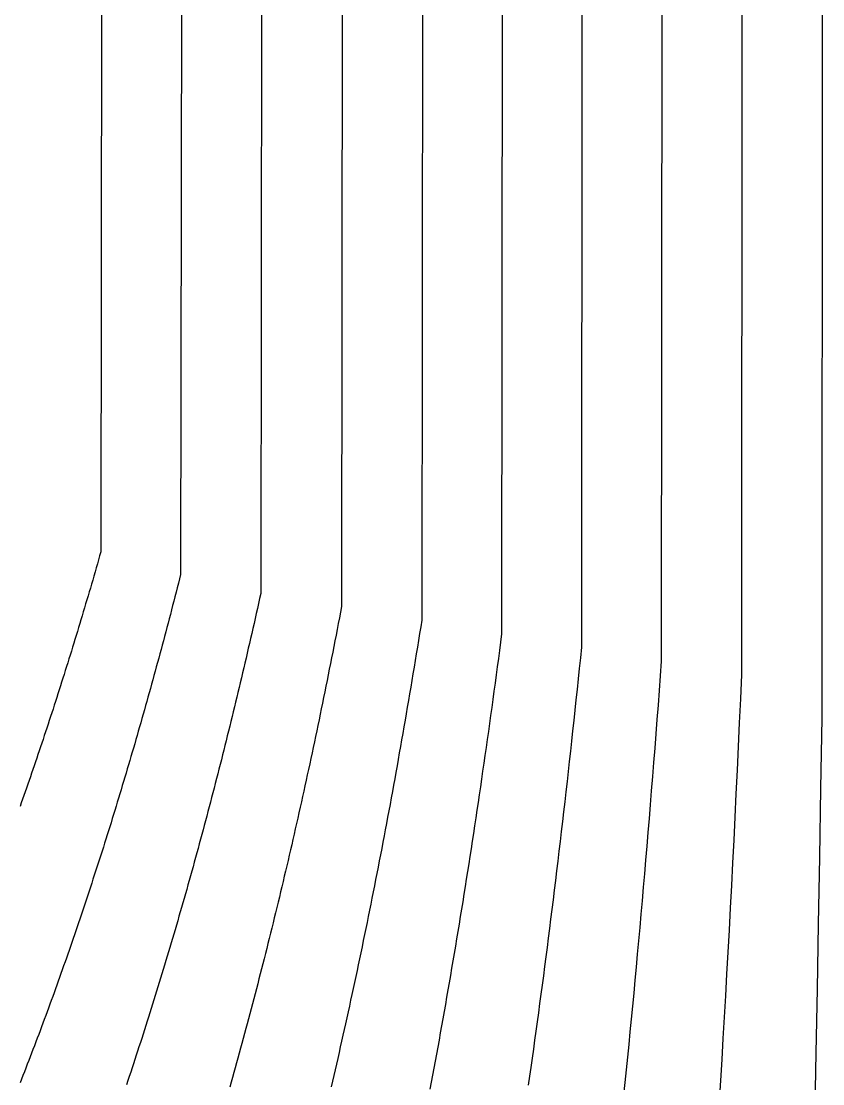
# Model space of a CAD drawing. Extents: x 2 to 198, y 3 to 170.
# Drawn here: x 166.79 to 197.94, y 91.27 to 132.56 of the extents above; entities that cross this region are included whole.
import ezdxf

# ---------------------------------------------------------------- set-up
doc = ezdxf.new("R2010")
doc.units = 0
doc.layers.add('MyLines', color=7, linetype='Continuous')

msp = doc.modelspace()

# ---------------------------------------------------------------- linework, layer by layer
at = {"layer": 'MyLines'}
for p, q in [((197.938, 169.5), (197.896, 105.479)), ((194.82, 166.4), (194.779, 107.178)), ((191.704, 163.3), (191.662, 107.692)), ((188.601, 160.2), (188.559, 108.23)), ((185.5, 157.1), (185.458, 108.751)), ((182.398, 154), (182.355, 109.291)), ((179.283, 150.9), (179.24, 109.823)), ((176.141, 147.8), (176.098, 110.327)), ((173.028, 144.7), (172.984, 111.066)), ((169.926, 141.6), (169.881, 111.94)), ((169.881, 111.94), (169.836, 111.783)), ((169.792, 111.627), (169.746, 111.47)), ((169.836, 111.783), (169.792, 111.627)), ((169.656, 111.158), (169.611, 111.002)), ((169.701, 111.314), (169.656, 111.158)), ((169.746, 111.47), (169.701, 111.314)), ((169.52, 110.691), (169.475, 110.536)), ((169.566, 110.847), (169.52, 110.691)), ((169.611, 111.002), (169.566, 110.847)), ((172.895, 110.718), (172.851, 110.545)), ((172.939, 110.892), (172.895, 110.718)), ((172.984, 111.066), (172.939, 110.892)), ((169.429, 110.381), (169.383, 110.227)), ((169.475, 110.536), (169.429, 110.381)), ((172.806, 110.372), (172.762, 110.199)), ((172.851, 110.545), (172.806, 110.372)), ((176.098, 110.327), (176.054, 110.132)), ((169.292, 109.918), (169.246, 109.764)), ((169.338, 110.072), (169.292, 109.918)), ((169.383, 110.227), (169.338, 110.072)), ((172.672, 109.854), (172.628, 109.682)), ((172.717, 110.026), (172.672, 109.854)), ((172.762, 110.199), (172.717, 110.026)), ((176.011, 109.936), (175.967, 109.741)), ((176.054, 110.132), (176.011, 109.936)), ((169.154, 109.456), (169.108, 109.303)), ((169.2, 109.61), (169.154, 109.456)), ((169.246, 109.764), (169.2, 109.61)), ((172.583, 109.51), (172.538, 109.339)), ((172.628, 109.682), (172.583, 109.51)), ((175.923, 109.546), (175.879, 109.352)), ((175.967, 109.741), (175.923, 109.546)), ((179.197, 109.599), (179.154, 109.374)), ((179.24, 109.823), (179.197, 109.599)), ((169.062, 109.15), (169.015, 108.997)), ((169.108, 109.303), (169.062, 109.15)), ((172.493, 109.167), (172.448, 108.996)), ((172.538, 109.339), (172.493, 109.167)), ((175.835, 109.158), (175.791, 108.964)), ((175.879, 109.352), (175.835, 109.158)), ((179.111, 109.15), (179.067, 108.927)), ((179.154, 109.374), (179.111, 109.15)), ((182.313, 109.027), (182.27, 108.763)), ((182.355, 109.291), (182.313, 109.027)), ((168.922, 108.691), (168.876, 108.539)), ((168.969, 108.844), (168.922, 108.691)), ((169.015, 108.997), (168.969, 108.844)), ((172.357, 108.655), (172.312, 108.485)), ((172.403, 108.826), (172.357, 108.655)), ((172.448, 108.996), (172.403, 108.826)), ((175.747, 108.771), (175.702, 108.578)), ((175.791, 108.964), (175.747, 108.771)), ((179.024, 108.704), (178.98, 108.481)), ((179.067, 108.927), (179.024, 108.704)), ((182.27, 108.763), (182.227, 108.5)), ((185.458, 108.751), (185.415, 108.43)), ((168.782, 108.235), (168.736, 108.083)), ((168.829, 108.387), (168.782, 108.235)), ((168.876, 108.539), (168.829, 108.387)), ((172.266, 108.315), (172.221, 108.145)), ((172.312, 108.485), (172.266, 108.315)), ((175.658, 108.385), (175.614, 108.193)), ((175.702, 108.578), (175.658, 108.385)), ((178.937, 108.259), (178.893, 108.038)), ((178.98, 108.481), (178.937, 108.259)), ((182.184, 108.238), (182.141, 107.976)), ((182.227, 108.5), (182.184, 108.238)), ((185.415, 108.43), (185.373, 108.11)), ((188.559, 108.23), (188.517, 107.819)), ((168.689, 107.932), (168.642, 107.781)), ((168.736, 108.083), (168.689, 107.932)), ((172.13, 107.807), (172.084, 107.638)), ((172.175, 107.976), (172.13, 107.807)), ((172.221, 108.145), (172.175, 107.976)), ((175.524, 107.809), (175.48, 107.618)), ((175.569, 108.001), (175.524, 107.809)), ((175.614, 108.193), (175.569, 108.001)), ((178.849, 107.817), (178.805, 107.596)), ((178.893, 108.038), (178.849, 107.817)), ((182.141, 107.976), (182.098, 107.715)), ((185.331, 107.79), (185.288, 107.472)), ((185.373, 108.11), (185.331, 107.79)), ((188.517, 107.819), (188.475, 107.41)), ((168.547, 107.479), (168.5, 107.328)), ((168.595, 107.63), (168.547, 107.479)), ((168.642, 107.781), (168.595, 107.63)), ((172.038, 107.47), (171.992, 107.301)), ((172.084, 107.638), (172.038, 107.47)), ((175.435, 107.427), (175.39, 107.236)), ((175.48, 107.618), (175.435, 107.427)), ((178.761, 107.376), (178.717, 107.156)), ((178.805, 107.596), (178.761, 107.376)), ((182.055, 107.455), (182.011, 107.195)), ((182.098, 107.715), (182.055, 107.455)), ((185.288, 107.472), (185.245, 107.155)), ((188.475, 107.41), (188.432, 107.002)), ((191.662, 107.692), (191.62, 107.121)), ((168.405, 107.027), (168.358, 106.877)), ((168.453, 107.178), (168.405, 107.027)), ((168.5, 107.328), (168.453, 107.178)), ((171.9, 106.965), (171.854, 106.798)), ((171.946, 107.133), (171.9, 106.965)), ((171.992, 107.301), (171.946, 107.133)), ((175.345, 107.046), (175.3, 106.856)), ((175.39, 107.236), (175.345, 107.046)), ((178.717, 107.156), (178.673, 106.936)), ((182.011, 107.195), (181.968, 106.936)), ((185.245, 107.155), (185.202, 106.838)), ((188.432, 107.002), (188.39, 106.596)), ((191.62, 107.121), (191.578, 106.552)), ((194.779, 107.178), (194.737, 106.233)), ((168.263, 106.578), (168.215, 106.429)), ((168.31, 106.728), (168.263, 106.578)), ((168.358, 106.877), (168.31, 106.728)), ((171.807, 106.631), (171.761, 106.464)), ((171.854, 106.798), (171.807, 106.631)), ((175.254, 106.666), (175.209, 106.477)), ((175.3, 106.856), (175.254, 106.666)), ((178.629, 106.717), (178.584, 106.499)), ((178.673, 106.936), (178.629, 106.717)), ((181.924, 106.677), (181.881, 106.419)), ((181.968, 106.936), (181.924, 106.677)), ((185.202, 106.838), (185.159, 106.522)), ((188.39, 106.596), (188.347, 106.192)), ((191.578, 106.552), (191.536, 105.987)), ((168.167, 106.28), (168.119, 106.131)), ((168.215, 106.429), (168.167, 106.28)), ((171.714, 106.297), (171.668, 106.13)), ((171.761, 106.464), (171.714, 106.297)), ((175.164, 106.288), (175.118, 106.099)), ((175.209, 106.477), (175.164, 106.288)), ((178.54, 106.281), (178.495, 106.063)), ((178.584, 106.499), (178.54, 106.281)), ((181.837, 106.162), (181.793, 105.905)), ((181.881, 106.419), (181.837, 106.162)), ((185.116, 106.208), (185.072, 105.894)), ((185.159, 106.522), (185.116, 106.208)), ((188.347, 106.192), (188.304, 105.789)), ((194.737, 106.233), (194.695, 105.297)), ((168.023, 105.833), (167.975, 105.685)), ((168.071, 105.982), (168.023, 105.833)), ((168.119, 106.131), (168.071, 105.982)), ((171.574, 105.798), (171.527, 105.632)), ((171.621, 105.964), (171.574, 105.798)), ((171.668, 106.13), (171.621, 105.964)), ((175.027, 105.723), (174.981, 105.536)), ((175.073, 105.911), (175.027, 105.723)), ((175.118, 106.099), (175.073, 105.911)), ((178.451, 105.846), (178.406, 105.63)), ((178.495, 106.063), (178.451, 105.846)), ((181.793, 105.905), (181.749, 105.649)), ((185.072, 105.894), (185.029, 105.581)), ((188.304, 105.789), (188.261, 105.387)), ((191.536, 105.987), (191.493, 105.425)), ((167.878, 105.389), (167.83, 105.241)), ((167.927, 105.537), (167.878, 105.389)), ((167.975, 105.685), (167.927, 105.537)), ((171.48, 105.467), (171.433, 105.302)), ((171.527, 105.632), (171.48, 105.467)), ((174.935, 105.348), (174.889, 105.161)), ((174.981, 105.536), (174.935, 105.348)), ((178.361, 105.413), (178.316, 105.198)), ((178.406, 105.63), (178.361, 105.413)), ((181.705, 105.393), (181.66, 105.138)), ((181.749, 105.649), (181.705, 105.393)), ((185.029, 105.581), (184.985, 105.269)), ((188.261, 105.387), (188.218, 104.987)), ((191.493, 105.425), (191.45, 104.866)), ((197.896, 105.479), (197.854, 102.739)), ((167.733, 104.946), (167.684, 104.799)), ((167.781, 105.094), (167.733, 104.946)), ((167.83, 105.241), (167.781, 105.094)), ((171.339, 104.972), (171.292, 104.808)), ((171.386, 105.137), (171.339, 104.972)), ((171.433, 105.302), (171.386, 105.137)), ((174.843, 104.975), (174.797, 104.788)), ((174.889, 105.161), (174.843, 104.975)), ((178.271, 104.982), (178.225, 104.767)), ((178.316, 105.198), (178.271, 104.982)), ((181.66, 105.138), (181.616, 104.884)), ((184.942, 104.958), (184.898, 104.648)), ((184.985, 105.269), (184.942, 104.958)), ((188.218, 104.987), (188.174, 104.589)), ((194.695, 105.297), (194.652, 104.37)), ((167.586, 104.506), (167.537, 104.359)), ((167.635, 104.652), (167.586, 104.506)), ((167.684, 104.799), (167.635, 104.652)), ((171.197, 104.48), (171.149, 104.316)), ((171.244, 104.644), (171.197, 104.48)), ((171.292, 104.808), (171.244, 104.644)), ((174.751, 104.602), (174.704, 104.417)), ((174.797, 104.788), (174.751, 104.602)), ((178.18, 104.553), (178.135, 104.339)), ((178.225, 104.767), (178.18, 104.553)), ((181.571, 104.63), (181.527, 104.377)), ((181.616, 104.884), (181.571, 104.63)), ((184.898, 104.648), (184.854, 104.339)), ((188.174, 104.589), (188.131, 104.192)), ((191.45, 104.866), (191.407, 104.309)), ((167.439, 104.067), (167.39, 103.921)), ((167.488, 104.213), (167.439, 104.067)), ((167.537, 104.359), (167.488, 104.213)), ((171.102, 104.153), (171.054, 103.99)), ((171.149, 104.316), (171.102, 104.153)), ((174.658, 104.231), (174.611, 104.047)), ((174.704, 104.417), (174.658, 104.231)), ((178.089, 104.125), (178.043, 103.912)), ((178.135, 104.339), (178.089, 104.125)), ((181.482, 104.125), (181.437, 103.873)), ((181.527, 104.377), (181.482, 104.125)), ((184.854, 104.339), (184.81, 104.031)), ((188.131, 104.192), (188.087, 103.797)), ((191.407, 104.309), (191.364, 103.756)), ((194.652, 104.37), (194.609, 103.45)), ((167.34, 103.775), (167.291, 103.63)), ((167.39, 103.921), (167.34, 103.775)), ((170.958, 103.664), (170.91, 103.502)), ((171.006, 103.827), (170.958, 103.664)), ((171.054, 103.99), (171.006, 103.827)), ((174.518, 103.678), (174.471, 103.494)), ((174.565, 103.862), (174.518, 103.678)), ((174.611, 104.047), (174.565, 103.862)), ((177.998, 103.699), (177.952, 103.487)), ((178.043, 103.912), (177.998, 103.699)), ((181.437, 103.873), (181.392, 103.622)), ((184.765, 103.723), (184.721, 103.417)), ((184.81, 104.031), (184.765, 103.723)), ((188.087, 103.797), (188.043, 103.403)), ((191.364, 103.756), (191.32, 103.205)), ((167.192, 103.34), (167.142, 103.195)), ((167.242, 103.485), (167.192, 103.34)), ((167.291, 103.63), (167.242, 103.485)), ((170.862, 103.34), (170.814, 103.178)), ((170.91, 103.502), (170.862, 103.34)), ((174.424, 103.31), (174.377, 103.127)), ((174.471, 103.494), (174.424, 103.31)), ((177.906, 103.275), (177.86, 103.064)), ((177.952, 103.487), (177.906, 103.275)), ((181.347, 103.371), (181.302, 103.121)), ((181.392, 103.622), (181.347, 103.371)), ((184.721, 103.417), (184.676, 103.111)), ((188.043, 103.403), (187.999, 103.01)), ((194.609, 103.45), (194.565, 102.539)), ((167.043, 102.906), (166.993, 102.762)), ((167.092, 103.05), (167.043, 102.906)), ((167.142, 103.195), (167.092, 103.05)), ((170.717, 102.855), (170.668, 102.694)), ((170.765, 103.016), (170.717, 102.855)), ((170.814, 103.178), (170.765, 103.016)), ((174.33, 102.944), (174.283, 102.761)), ((174.377, 103.127), (174.33, 102.944)), ((177.814, 102.853), (177.767, 102.642)), ((177.86, 103.064), (177.814, 102.853)), ((181.257, 102.872), (181.211, 102.623)), ((181.302, 103.121), (181.257, 102.872)), ((184.676, 103.111), (184.632, 102.807)), ((187.999, 103.01), (187.955, 102.619)), ((191.32, 103.205), (191.276, 102.658)), ((166.892, 102.474), (166.842, 102.33)), ((166.942, 102.618), (166.892, 102.474)), ((166.993, 102.762), (166.942, 102.618)), ((170.62, 102.533), (170.571, 102.372)), ((170.668, 102.694), (170.62, 102.533)), ((174.235, 102.579), (174.188, 102.396)), ((174.283, 102.761), (174.235, 102.579)), ((177.721, 102.432), (177.674, 102.223)), ((177.767, 102.642), (177.721, 102.432)), ((181.211, 102.623), (181.166, 102.375)), ((184.587, 102.503), (184.542, 102.2)), ((184.632, 102.807), (184.587, 102.503)), ((187.955, 102.619), (187.91, 102.23)), ((191.276, 102.658), (191.232, 102.113)), ((194.565, 102.539), (194.521, 101.635)), ((197.854, 102.739), (197.81, 100.071)), ((166.792, 102.187), (166.741, 102.044)), ((166.842, 102.33), (166.792, 102.187)), ((170.473, 102.052), (170.424, 101.892)), ((170.522, 102.212), (170.473, 102.052)), ((170.571, 102.372), (170.522, 102.212)), ((174.093, 102.033), (174.045, 101.852)), ((174.14, 102.215), (174.093, 102.033)), ((174.188, 102.396), (174.14, 102.215)), ((177.628, 102.013), (177.581, 101.804)), ((177.674, 102.223), (177.628, 102.013)), ((181.12, 102.127), (181.074, 101.88)), ((181.166, 102.375), (181.12, 102.127)), ((184.542, 102.2), (184.497, 101.898)), ((187.91, 102.23), (187.866, 101.842)), ((191.232, 102.113), (191.188, 101.572)), ((170.375, 101.733), (170.326, 101.573)), ((170.424, 101.892), (170.375, 101.733)), ((173.997, 101.672), (173.949, 101.491)), ((174.045, 101.852), (173.997, 101.672)), ((177.534, 101.596), (177.487, 101.388)), ((177.581, 101.804), (177.534, 101.596)), ((181.028, 101.634), (180.982, 101.388)), ((181.074, 101.88), (181.028, 101.634)), ((184.451, 101.597), (184.406, 101.297)), ((184.497, 101.898), (184.451, 101.597)), ((187.866, 101.842), (187.821, 101.455)), ((194.521, 101.635), (194.477, 100.74)), ((170.228, 101.255), (170.178, 101.097)), ((170.277, 101.414), (170.228, 101.255)), ((170.326, 101.573), (170.277, 101.414)), ((173.901, 101.311), (173.853, 101.131)), ((173.949, 101.491), (173.901, 101.311)), ((177.44, 101.181), (177.393, 100.973)), ((177.487, 101.388), (177.44, 101.181)), ((180.982, 101.388), (180.936, 101.143)), ((184.406, 101.297), (184.36, 100.998)), ((187.821, 101.455), (187.776, 101.07)), ((191.188, 101.572), (191.143, 101.033)), ((170.079, 100.78), (170.029, 100.623)), ((170.128, 100.938), (170.079, 100.78)), ((170.178, 101.097), (170.128, 100.938)), ((173.757, 100.773), (173.708, 100.594)), ((173.805, 100.952), (173.757, 100.773)), ((173.853, 101.131), (173.805, 100.952)), ((177.346, 100.767), (177.299, 100.56)), ((177.393, 100.973), (177.346, 100.767)), ((180.889, 100.898), (180.843, 100.654)), ((180.936, 101.143), (180.889, 100.898)), ((184.36, 100.998), (184.315, 100.7)), ((187.776, 101.07), (187.731, 100.687)), ((191.143, 101.033), (191.099, 100.497)), ((169.979, 100.465), (169.929, 100.308)), ((170.029, 100.623), (169.979, 100.465)), ((173.66, 100.415), (173.611, 100.237)), ((173.708, 100.594), (173.66, 100.415)), ((177.251, 100.355), (177.203, 100.149)), ((177.299, 100.56), (177.251, 100.355)), ((180.796, 100.411), (180.75, 100.168)), ((180.843, 100.654), (180.796, 100.411)), ((184.269, 100.402), (184.223, 100.106)), ((184.315, 100.7), (184.269, 100.402)), ((187.731, 100.687), (187.685, 100.305)), ((191.099, 100.497), (191.053, 99.964)), ((194.477, 100.74), (194.432, 99.852)), ((169.829, 99.994), (169.779, 99.837)), ((169.879, 100.151), (169.829, 99.994)), ((169.929, 100.308), (169.879, 100.151)), ((173.562, 100.059), (173.513, 99.882)), ((173.611, 100.237), (173.562, 100.059)), ((177.156, 99.944), (177.108, 99.74)), ((177.203, 100.149), (177.156, 99.944)), ((180.75, 100.168), (180.703, 99.926)), ((184.223, 100.106), (184.177, 99.81)), ((187.685, 100.305), (187.64, 99.924)), ((191.053, 99.964), (191.008, 99.433)), ((197.81, 100.071), (197.765, 97.471)), ((169.678, 99.525), (169.627, 99.369)), ((169.728, 99.681), (169.678, 99.525)), ((169.779, 99.837), (169.728, 99.681)), ((173.415, 99.527), (173.366, 99.351)), ((173.464, 99.704), (173.415, 99.527)), ((173.513, 99.882), (173.464, 99.704)), ((177.06, 99.535), (177.012, 99.332)), ((177.108, 99.74), (177.06, 99.535)), ((180.656, 99.684), (180.609, 99.443)), ((180.703, 99.926), (180.656, 99.684)), ((184.177, 99.81), (184.13, 99.515)), ((187.594, 99.545), (187.548, 99.167)), ((187.64, 99.924), (187.594, 99.545)), ((194.432, 99.852), (194.387, 98.972)), ((169.577, 99.213), (169.526, 99.058)), ((169.627, 99.369), (169.577, 99.213)), ((173.317, 99.174), (173.268, 98.998)), ((173.366, 99.351), (173.317, 99.174)), ((176.964, 99.128), (176.916, 98.925)), ((177.012, 99.332), (176.964, 99.128)), ((180.562, 99.203), (180.515, 98.963)), ((180.609, 99.443), (180.562, 99.203)), ((184.084, 99.221), (184.037, 98.928)), ((184.13, 99.515), (184.084, 99.221)), ((187.548, 99.167), (187.502, 98.791)), ((191.008, 99.433), (190.963, 98.906)), ((169.424, 98.748), (169.373, 98.593)), ((169.475, 98.903), (169.424, 98.748)), ((169.526, 99.058), (169.475, 98.903)), ((173.218, 98.823), (173.168, 98.647)), ((173.268, 98.998), (173.218, 98.823)), ((176.867, 98.723), (176.819, 98.521)), ((176.916, 98.925), (176.867, 98.723)), ((180.467, 98.723), (180.42, 98.485)), ((180.515, 98.963), (180.467, 98.723)), ((184.037, 98.928), (183.991, 98.636)), ((187.502, 98.791), (187.456, 98.416)), ((190.963, 98.906), (190.917, 98.381)), ((194.387, 98.972), (194.342, 98.1)), ((169.322, 98.439), (169.271, 98.284)), ((169.373, 98.593), (169.322, 98.439)), ((173.069, 98.298), (173.019, 98.123)), ((173.119, 98.472), (173.069, 98.298)), ((173.168, 98.647), (173.119, 98.472)), ((176.77, 98.319), (176.721, 98.118)), ((176.819, 98.521), (176.77, 98.319)), ((180.42, 98.485), (180.372, 98.247)), ((183.944, 98.344), (183.897, 98.054)), ((183.991, 98.636), (183.944, 98.344)), ((187.456, 98.416), (187.41, 98.042)), ((190.917, 98.381), (190.871, 97.859)), ((169.168, 97.977), (169.117, 97.823)), ((169.22, 98.13), (169.168, 97.977)), ((169.271, 98.284), (169.22, 98.13)), ((172.969, 97.949), (172.919, 97.775)), ((173.019, 98.123), (172.969, 97.949)), ((176.673, 97.917), (176.624, 97.716)), ((176.721, 98.118), (176.673, 97.917)), ((180.324, 98.009), (180.276, 97.772)), ((180.372, 98.247), (180.324, 98.009)), ((183.897, 98.054), (183.85, 97.764)), ((187.41, 98.042), (187.363, 97.67)), ((194.342, 98.1), (194.296, 97.236)), ((169.013, 97.517), (168.961, 97.364)), ((169.065, 97.67), (169.013, 97.517)), ((169.117, 97.823), (169.065, 97.67)), ((172.869, 97.602), (172.818, 97.428)), ((172.919, 97.775), (172.869, 97.602)), ((176.575, 97.516), (176.525, 97.317)), ((176.624, 97.716), (176.575, 97.516)), ((180.228, 97.535), (180.18, 97.3)), ((180.276, 97.772), (180.228, 97.535)), ((183.802, 97.475), (183.755, 97.187)), ((183.85, 97.764), (183.802, 97.475)), ((187.363, 97.67), (187.316, 97.3)), ((190.871, 97.859), (190.825, 97.34)), ((197.765, 97.471), (197.719, 94.94)), ((168.857, 97.06), (168.805, 96.908)), ((168.909, 97.212), (168.857, 97.06)), ((168.961, 97.364), (168.909, 97.212)), ((172.717, 97.083), (172.667, 96.911)), ((172.768, 97.256), (172.717, 97.083)), ((172.818, 97.428), (172.768, 97.256)), ((176.476, 97.118), (176.427, 96.919)), ((176.525, 97.317), (176.476, 97.118)), ((180.132, 97.064), (180.083, 96.83)), ((180.18, 97.3), (180.132, 97.064)), ((183.755, 97.187), (183.707, 96.9)), ((187.316, 97.3), (187.269, 96.93)), ((190.825, 97.34), (190.778, 96.824)), ((194.296, 97.236), (194.25, 96.379)), ((168.753, 96.756), (168.7, 96.604)), ((168.805, 96.908), (168.753, 96.756)), ((172.616, 96.739), (172.565, 96.567)), ((172.667, 96.911), (172.616, 96.739)), ((176.377, 96.72), (176.328, 96.522)), ((176.427, 96.919), (176.377, 96.72)), ((180.083, 96.83), (180.034, 96.595)), ((183.707, 96.9), (183.659, 96.614)), ((187.269, 96.93), (187.222, 96.562)), ((190.778, 96.824), (190.731, 96.31)), ((168.595, 96.302), (168.543, 96.151)), ((168.648, 96.453), (168.595, 96.302)), ((168.7, 96.604), (168.648, 96.453)), ((172.463, 96.225), (172.412, 96.054)), ((172.514, 96.396), (172.463, 96.225)), ((172.565, 96.567), (172.514, 96.396)), ((176.278, 96.325), (176.228, 96.128)), ((176.328, 96.522), (176.278, 96.325)), ((179.986, 96.362), (179.937, 96.129)), ((180.034, 96.595), (179.986, 96.362)), ((183.612, 96.328), (183.563, 96.044)), ((183.659, 96.614), (183.612, 96.328)), ((187.222, 96.562), (187.175, 96.196)), ((190.731, 96.31), (190.684, 95.799)), ((194.25, 96.379), (194.203, 95.53)), ((168.437, 95.85), (168.384, 95.7)), ((168.49, 96.001), (168.437, 95.85)), ((168.543, 96.151), (168.49, 96.001)), ((172.361, 95.883), (172.309, 95.713)), ((172.412, 96.054), (172.361, 95.883)), ((176.178, 95.931), (176.128, 95.734)), ((176.228, 96.128), (176.178, 95.931)), ((179.888, 95.896), (179.839, 95.664)), ((179.937, 96.129), (179.888, 95.896)), ((183.563, 96.044), (183.515, 95.76)), ((187.127, 95.831), (187.08, 95.467)), ((187.175, 96.196), (187.127, 95.831)), ((168.277, 95.401), (168.224, 95.251)), ((168.331, 95.55), (168.277, 95.401)), ((168.384, 95.7), (168.331, 95.55)), ((172.258, 95.543), (172.206, 95.374)), ((172.309, 95.713), (172.258, 95.543)), ((176.078, 95.539), (176.027, 95.343)), ((176.128, 95.734), (176.078, 95.539)), ((179.79, 95.433), (179.74, 95.202)), ((179.839, 95.664), (179.79, 95.433)), ((183.467, 95.477), (183.418, 95.195)), ((183.515, 95.76), (183.467, 95.477)), ((187.08, 95.467), (187.032, 95.105)), ((190.684, 95.799), (190.637, 95.291)), ((194.203, 95.53), (194.156, 94.688)), ((168.171, 95.102), (168.117, 94.953)), ((168.224, 95.251), (168.171, 95.102)), ((172.103, 95.036), (172.051, 94.867)), ((172.154, 95.205), (172.103, 95.036)), ((172.206, 95.374), (172.154, 95.205)), ((175.977, 95.148), (175.926, 94.953)), ((176.027, 95.343), (175.977, 95.148)), ((179.74, 95.202), (179.691, 94.972)), ((183.418, 95.195), (183.37, 94.914)), ((187.032, 95.105), (186.984, 94.744)), ((190.637, 95.291), (190.59, 94.785)), ((168.01, 94.656), (167.956, 94.508)), ((168.063, 94.804), (168.01, 94.656)), ((168.117, 94.953), (168.063, 94.804)), ((171.999, 94.699), (171.946, 94.531)), ((172.051, 94.867), (171.999, 94.699)), ((175.876, 94.759), (175.825, 94.565)), ((175.926, 94.953), (175.876, 94.759)), ((179.641, 94.742), (179.591, 94.513)), ((179.691, 94.972), (179.641, 94.742)), ((183.321, 94.634), (183.272, 94.354)), ((183.37, 94.914), (183.321, 94.634)), ((186.984, 94.744), (186.935, 94.384)), ((190.59, 94.785), (190.542, 94.283)), ((194.156, 94.688), (194.108, 93.854)), ((197.719, 94.94), (197.672, 92.474)), ((167.848, 94.212), (167.793, 94.064)), ((167.902, 94.36), (167.848, 94.212)), ((167.956, 94.508), (167.902, 94.36)), ((171.842, 94.195), (171.789, 94.028)), ((171.894, 94.363), (171.842, 94.195)), ((171.946, 94.531), (171.894, 94.363)), ((175.723, 94.178), (175.672, 93.985)), ((175.774, 94.371), (175.723, 94.178)), ((175.825, 94.565), (175.774, 94.371)), ((179.542, 94.285), (179.491, 94.057)), ((179.591, 94.513), (179.542, 94.285)), ((183.272, 94.354), (183.223, 94.075)), ((186.935, 94.384), (186.887, 94.026)), ((190.542, 94.283), (190.494, 93.782)), ((167.685, 93.77), (167.63, 93.623)), ((167.739, 93.917), (167.685, 93.77)), ((167.793, 94.064), (167.739, 93.917)), ((171.736, 93.861), (171.684, 93.695)), ((171.789, 94.028), (171.736, 93.861)), ((175.62, 93.793), (175.569, 93.601)), ((175.672, 93.985), (175.62, 93.793)), ((179.441, 93.829), (179.391, 93.602)), ((179.491, 94.057), (179.441, 93.829)), ((183.173, 93.797), (183.124, 93.52)), ((183.223, 94.075), (183.173, 93.797)), ((186.887, 94.026), (186.838, 93.669)), ((190.494, 93.782), (190.445, 93.285)), ((194.108, 93.854), (194.06, 93.027)), ((167.521, 93.33), (167.466, 93.184)), ((167.576, 93.476), (167.521, 93.33)), ((167.63, 93.623), (167.576, 93.476)), ((171.578, 93.363), (171.525, 93.197)), ((171.631, 93.528), (171.578, 93.363)), ((171.684, 93.695), (171.631, 93.528)), ((175.517, 93.409), (175.466, 93.218)), ((175.569, 93.601), (175.517, 93.409)), ((179.341, 93.376), (179.29, 93.15)), ((179.391, 93.602), (179.341, 93.376)), ((183.124, 93.52), (183.074, 93.244)), ((186.838, 93.669), (186.789, 93.314)), ((167.411, 93.038), (167.356, 92.892)), ((167.466, 93.184), (167.411, 93.038)), ((171.472, 93.031), (171.418, 92.866)), ((171.525, 93.197), (171.472, 93.031)), ((175.414, 93.027), (175.362, 92.837)), ((175.466, 93.218), (175.414, 93.027)), ((179.239, 92.925), (179.189, 92.7)), ((179.29, 93.15), (179.239, 92.925)), ((183.025, 92.968), (182.975, 92.694)), ((183.074, 93.244), (183.025, 92.968)), ((186.74, 92.96), (186.691, 92.607)), ((186.789, 93.314), (186.74, 92.96)), ((190.445, 93.285), (190.397, 92.79)), ((194.06, 93.027), (194.012, 92.208)), ((167.245, 92.601), (167.19, 92.456)), ((167.301, 92.747), (167.245, 92.601)), ((167.356, 92.892), (167.301, 92.747)), ((171.311, 92.537), (171.258, 92.373)), ((171.365, 92.702), (171.311, 92.537)), ((171.418, 92.866), (171.365, 92.702)), ((175.31, 92.647), (175.258, 92.457)), ((175.362, 92.837), (175.31, 92.647)), ((179.189, 92.7), (179.138, 92.476)), ((182.975, 92.694), (182.925, 92.42)), ((186.691, 92.607), (186.642, 92.256)), ((190.397, 92.79), (190.348, 92.298)), ((167.079, 92.167), (167.023, 92.023)), ((167.134, 92.312), (167.079, 92.167)), ((167.19, 92.456), (167.134, 92.312)), ((171.204, 92.209), (171.15, 92.045)), ((171.258, 92.373), (171.204, 92.209)), ((175.206, 92.268), (175.153, 92.079)), ((175.258, 92.457), (175.206, 92.268)), ((179.086, 92.252), (179.035, 92.029)), ((179.138, 92.476), (179.086, 92.252)), ((182.874, 92.147), (182.824, 91.875)), ((182.925, 92.42), (182.874, 92.147)), ((186.642, 92.256), (186.592, 91.905)), ((190.348, 92.298), (190.299, 91.808)), ((194.012, 92.208), (193.963, 91.395)), ((197.672, 92.474), (197.624, 90.072)), ((166.911, 91.735), (166.855, 91.591)), ((166.967, 91.879), (166.911, 91.735)), ((167.023, 92.023), (166.967, 91.879)), ((171.042, 91.719), (170.987, 91.556)), ((171.096, 91.882), (171.042, 91.719)), ((171.15, 92.045), (171.096, 91.882)), ((175.048, 91.702), (174.995, 91.514)), ((175.101, 91.89), (175.048, 91.702)), ((175.153, 92.079), (175.101, 91.89)), ((178.984, 91.807), (178.932, 91.585)), ((179.035, 92.029), (178.984, 91.807)), ((182.824, 91.875), (182.774, 91.603)), ((186.592, 91.905), (186.542, 91.557)), ((190.299, 91.808), (190.25, 91.321)), ((166.798, 91.448), (166.742, 91.304)), ((166.855, 91.591), (166.798, 91.448)), ((170.933, 91.394), (170.878, 91.231)), ((170.987, 91.556), (170.933, 91.394)), ((174.942, 91.327), (174.889, 91.14)), ((174.995, 91.514), (174.942, 91.327)), ((178.881, 91.363), (178.829, 91.142)), ((178.932, 91.585), (178.881, 91.363)), ((182.723, 91.333), (182.672, 91.063)), ((182.774, 91.603), (182.723, 91.333)), ((186.542, 91.557), (186.492, 91.209)), ((190.25, 91.321), (190.2, 90.837)), ((193.963, 91.395), (193.914, 90.59))]:
    msp.add_line(p, q, dxfattribs=at)

doc.saveas('drawing.dxf')
